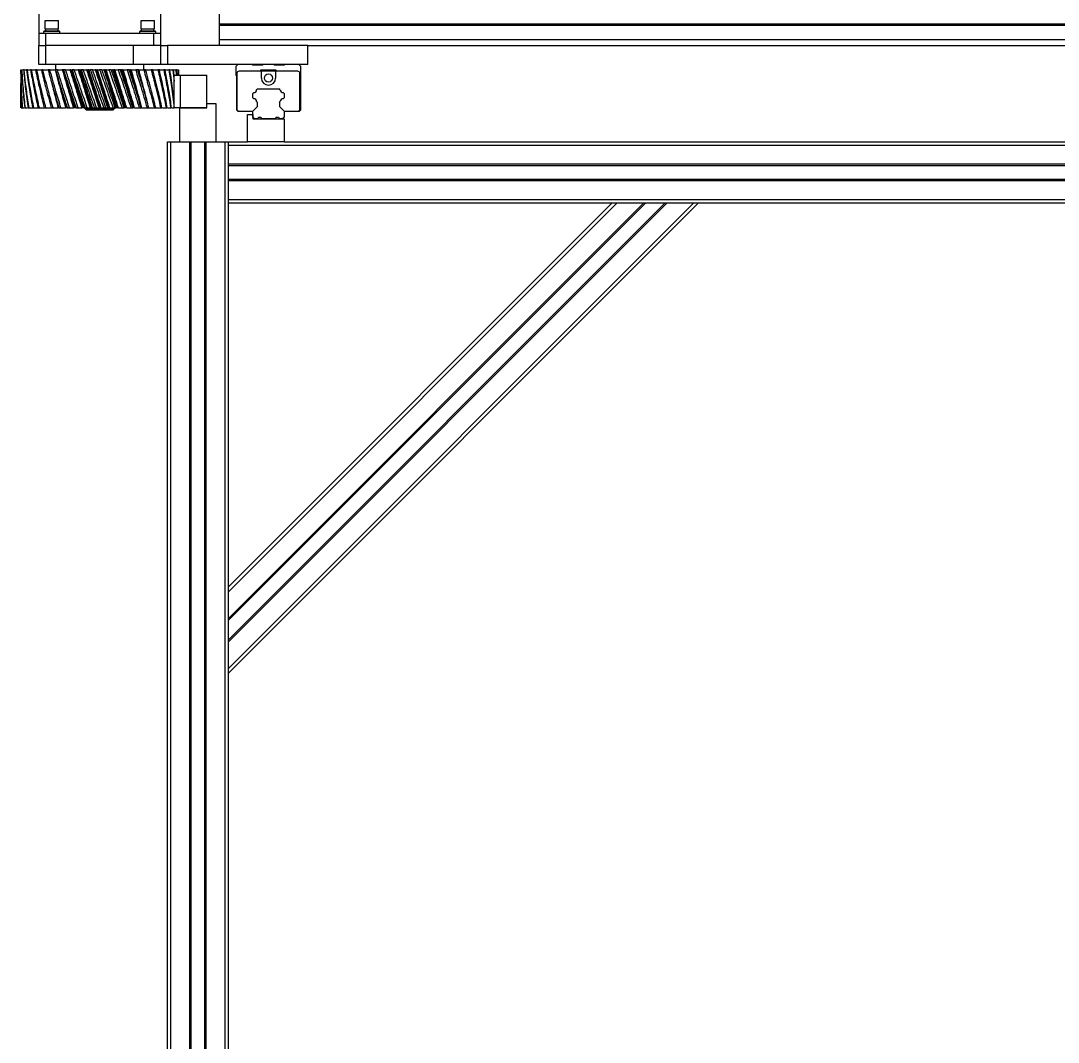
# Model space of a CAD drawing. Header units: millimetres. Extents: x 0 to 597, y 0 to 420.
# Drawn here: x 116.4 to 167.5, y 290.1 to 340.3 of the extents above; entities that cross this region are included whole.
import ezdxf

# ---------------------------------------------------------------- set-up
doc = ezdxf.new("R2010")
doc.units = ezdxf.units.MM

msp = doc.modelspace()

# ---------------------------------------------------------------- linework, layer by layer
at = {"color": 7, "linetype": 'Continuous', "lineweight": 25}
for p, q in [((117.324, 342.055), (117.324, 339.721)), ((123.324, 339.721), (123.324, 342.055)), ((126.224, 340.181), (126.224, 340.728)), ((117.594, 339.828), (117.567, 339.801)), ((118.34, 339.828), (117.594, 339.828)), ((117.634, 340.328), (117.634, 339.935)), ((117.634, 339.935), (117.784, 339.935)), ((117.658, 339.935), (117.658, 339.828)), ((117.784, 339.935), (118.3, 339.935)), ((118.277, 339.828), (118.277, 339.935)), ((118.3, 339.935), (118.3, 340.328)), ((118.367, 339.801), (118.34, 339.828)), ((122.308, 339.828), (122.281, 339.801)), ((123.055, 339.828), (122.308, 339.828)), ((122.348, 340.328), (122.348, 339.935)), ((122.348, 339.935), (122.959, 339.935)), ((122.373, 339.828), (122.373, 339.935)), ((122.959, 339.935), (123.015, 339.935)), ((122.991, 339.828), (122.991, 339.935)), ((123.015, 339.935), (123.015, 340.328)), ((123.081, 339.801), (123.055, 339.828)), ((126.224, 340.181), (216.891, 340.181)), ((126.224, 340.115), (126.224, 340.181)), ((126.224, 340.115), (216.891, 340.115)), ((126.224, 339.421), (126.224, 340.115)), ((117.324, 339.721), (117.324, 339.121)), ((117.324, 339.721), (117.678, 339.721)), ((117.567, 339.801), (117.567, 339.721)), ((118.367, 339.801), (117.567, 339.801)), ((117.678, 339.121), (117.678, 339.721)), ((117.678, 339.721), (120.304, 339.721)), ((118.367, 339.721), (118.367, 339.801)), ((120.304, 339.721), (120.324, 339.721)), ((120.324, 339.721), (120.344, 339.721)), ((120.344, 339.721), (122.97, 339.721)), ((122.281, 339.801), (122.281, 339.721)), ((123.081, 339.801), (122.281, 339.801)), ((122.97, 339.721), (122.97, 339.121)), ((122.97, 339.721), (123.324, 339.721)), ((123.081, 339.721), (123.081, 339.801)), ((123.324, 339.121), (123.324, 339.721)), ((126.224, 339.421), (216.891, 339.421)), ((126.224, 339.121), (126.224, 339.421)), ((117.324, 338.188), (117.324, 339.121)), ((117.324, 339.121), (117.657, 339.121)), ((117.657, 339.121), (117.657, 338.188)), ((121.991, 339.121), (117.657, 339.121)), ((117.669, 339.121), (117.678, 339.121)), ((121.991, 338.188), (121.991, 339.121)), ((123.324, 339.121), (121.991, 339.121)), ((123.324, 338.188), (123.324, 339.121)), ((123.324, 339.121), (123.657, 339.121)), ((123.657, 339.121), (123.657, 338.188)), ((130.557, 339.121), (123.657, 339.121)), ((130.557, 338.188), (130.557, 339.121)), ((130.557, 339.121), (212.891, 339.121)), ((116.448, 337.921), (116.462, 337.921)), ((116.502, 337.921), (116.557, 337.921)), ((116.609, 337.921), (116.578, 337.921)), ((116.609, 337.921), (116.704, 337.921)), ((116.768, 337.921), (116.725, 337.921)), ((116.978, 337.921), (116.923, 337.921)), ((117.234, 337.921), (117.168, 337.921)), ((117.657, 338.188), (117.324, 338.188)), ((117.533, 337.921), (117.458, 337.921)), ((121.991, 338.188), (117.657, 338.188)), ((117.872, 337.921), (117.788, 337.921)), ((118.245, 337.921), (118.153, 337.921)), ((118.157, 338.188), (118.157, 337.921)), ((118.523, 337.921), (118.549, 337.921)), ((118.648, 337.921), (118.549, 337.921)), ((118.902, 337.921), (118.947, 337.921)), ((118.952, 337.921), (118.947, 337.921)), ((119.074, 337.921), (118.97, 337.921)), ((119.301, 337.921), (119.348, 337.921)), ((119.517, 337.921), (119.41, 337.921)), ((119.714, 337.921), (119.762, 337.921)), ((119.972, 337.921), (119.862, 337.921)), ((120.136, 337.921), (120.184, 337.921)), ((120.432, 337.921), (120.322, 337.921)), ((120.561, 337.921), (120.609, 337.921)), ((120.89, 337.921), (120.781, 337.921)), ((120.982, 337.921), (121.029, 337.921)), ((121.34, 337.921), (121.234, 337.921)), ((121.394, 337.921), (121.44, 337.921)), ((121.776, 337.921), (121.674, 337.921)), ((121.79, 337.921), (121.834, 337.921)), ((123.324, 338.188), (121.991, 338.188)), ((122.192, 337.921), (122.095, 337.921)), ((122.192, 337.921), (122.208, 337.921)), ((122.491, 337.921), (122.491, 338.188)), ((122.581, 337.921), (122.491, 337.921)), ((122.939, 337.921), (122.857, 337.921)), ((123.26, 337.921), (123.187, 337.921)), ((123.657, 338.188), (123.324, 338.188)), ((123.54, 337.921), (123.477, 337.921)), ((123.569, 337.921), (123.723, 337.921)), ((127.124, 338.188), (123.657, 338.188)), ((123.775, 337.921), (123.723, 337.921)), ((123.797, 337.921), (123.921, 337.921)), ((123.921, 337.921), (123.991, 337.344)), ((123.961, 337.921), (123.921, 337.921)), ((123.991, 337.644), (123.961, 337.921)), ((123.983, 337.921), (124.068, 337.921)), ((124.068, 337.921), (124.09, 337.655)), ((124.096, 337.921), (124.068, 337.921)), ((124.114, 337.655), (124.096, 337.921)), ((124.124, 337.921), (124.164, 337.921)), ((124.164, 337.921), (124.174, 337.655)), ((124.185, 337.655), (124.178, 337.921)), ((124.191, 337.921), (124.205, 337.921)), ((124.205, 337.921), (124.204, 337.655)), ((124.206, 337.9), (124.206, 337.921)), ((124.206, 337.655), (124.206, 337.9)), ((127.124, 338.188), (127.024, 338.088)), ((127.024, 338.088), (127.024, 337.655)), ((127.824, 338.188), (127.124, 338.188)), ((128.274, 337.855), (127.177, 337.855)), ((128.357, 338.188), (127.824, 338.188)), ((127.857, 338.155), (127.824, 338.188)), ((128.324, 338.155), (127.857, 338.155)), ((129.011, 337.908), (128.237, 337.908)), ((128.237, 337.908), (128.237, 337.855)), ((128.274, 337.521), (128.274, 337.855)), ((128.974, 337.855), (128.274, 337.855)), ((128.357, 338.188), (128.324, 338.155)), ((128.891, 338.188), (128.357, 338.188)), ((129.424, 338.188), (128.891, 338.188)), ((128.924, 338.155), (128.891, 338.188)), ((129.391, 338.155), (128.924, 338.155)), ((128.974, 337.855), (128.974, 337.521)), ((130.071, 337.855), (128.974, 337.855)), ((129.011, 337.855), (129.011, 337.908)), ((129.424, 338.188), (129.391, 338.155)), ((130.124, 338.188), (129.424, 338.188)), ((130.557, 338.188), (130.124, 338.188)), ((130.224, 338.088), (130.124, 338.188)), ((130.224, 335.955), (130.224, 338.088)), ((121.431, 337.724), (121.445, 337.679)), ((123.991, 336.055), (123.991, 337.655)), ((123.991, 337.655), (124.291, 337.655)), ((124.291, 336.055), (124.291, 337.655)), ((124.291, 337.655), (125.591, 337.655)), ((125.591, 336.055), (125.591, 337.655)), ((127.024, 337.655), (127.057, 337.621)), ((127.057, 337.621), (127.057, 335.955)), ((127.077, 337.755), (127.077, 335.955)), ((130.171, 335.955), (130.171, 337.755)), ((116.444, 336.941), (116.455, 336.055)), ((122.012, 337.195), (122.005, 337.216)), ((127.901, 336.801), (127.857, 336.758)), ((128.044, 336.945), (128.087, 336.988)), ((128.087, 336.988), (129.161, 336.988)), ((129.204, 336.945), (129.161, 336.988)), ((129.391, 336.758), (129.348, 336.801)), ((116.442, 336.055), (116.449, 336.502)), ((118.641, 336.334), (118.646, 336.319)), ((121.424, 336.45), (121.433, 336.422)), ((126.057, 336.255), (125.591, 336.255)), ((126.057, 334.388), (126.057, 336.255)), ((127.857, 336.548), (127.857, 336.758)), ((127.857, 336.548), (127.901, 336.505)), ((128.044, 336.361), (128.087, 336.318)), ((128.087, 336.118), (128.087, 336.318)), ((129.161, 336.318), (129.204, 336.361)), ((129.161, 336.318), (129.161, 336.118)), ((129.348, 336.505), (129.391, 336.548)), ((129.391, 336.758), (129.391, 336.548)), ((116.465, 336.055), (116.497, 336.055)), ((116.519, 336.055), (116.542, 336.055)), ((116.542, 336.055), (116.615, 336.055)), ((116.637, 336.055), (116.672, 336.055)), ((116.806, 336.055), (116.854, 336.055)), ((117.025, 336.055), (117.084, 336.055)), ((117.29, 336.055), (117.36, 336.055)), ((117.598, 336.055), (117.677, 336.055)), ((117.944, 336.055), (118.032, 336.055)), ((118.323, 336.055), (118.419, 336.055)), ((118.72, 336.055), (118.687, 336.055)), ((118.731, 336.055), (118.832, 336.055)), ((119.12, 336.055), (119.075, 336.055)), ((119.161, 336.055), (119.266, 336.055)), ((119.528, 336.055), (119.481, 336.055)), ((119.591, 336.055), (119.591, 336.021)), ((119.591, 336.021), (119.658, 335.954)), ((119.591, 336.021), (120.324, 336.021)), ((119.607, 336.055), (119.716, 336.055)), ((119.947, 336.055), (119.899, 336.055)), ((120.063, 336.055), (120.173, 336.055)), ((120.371, 336.055), (120.322, 336.055)), ((120.324, 336.021), (121.057, 336.021)), ((120.523, 336.055), (120.633, 336.055)), ((120.794, 336.055), (120.746, 336.055)), ((120.98, 336.055), (121.089, 336.055)), ((120.991, 335.954), (121.057, 336.021)), ((121.057, 336.021), (121.057, 336.055)), ((121.211, 336.055), (121.164, 336.055)), ((121.428, 336.055), (121.534, 336.055)), ((121.615, 336.055), (121.57, 336.055)), ((121.861, 336.055), (121.961, 336.055)), ((121.961, 336.055), (121.961, 336.055)), ((122.001, 336.055), (121.972, 336.055)), ((122.272, 336.055), (122.366, 336.055)), ((122.655, 336.055), (122.742, 336.055)), ((123.006, 336.055), (123.085, 336.055)), ((123.319, 336.055), (123.388, 336.055)), ((123.41, 336.055), (123.59, 336.055)), ((123.59, 336.055), (123.649, 336.055)), ((123.671, 336.055), (123.816, 336.055)), ((123.816, 336.055), (123.862, 336.055)), ((123.888, 336.055), (123.992, 336.055)), ((124.257, 336.055), (123.991, 336.055)), ((124.257, 336.055), (124.257, 334.388)), ((125.591, 336.055), (124.257, 336.055)), ((124.291, 336.055), (125.591, 336.055)), ((127.057, 335.955), (127.124, 335.888)), ((127.077, 335.955), (127.144, 335.888)), ((127.124, 335.888), (127.144, 335.888)), ((127.144, 335.888), (127.857, 335.888)), ((127.857, 335.888), (128.087, 336.118)), ((127.857, 335.588), (127.857, 335.888)), ((129.161, 336.118), (129.391, 335.888)), ((129.391, 335.888), (129.391, 335.588)), ((129.391, 335.888), (130.104, 335.888)), ((130.104, 335.888), (130.171, 335.955)), ((130.104, 335.888), (130.157, 335.888)), ((130.157, 335.888), (130.224, 335.955)), ((127.591, 335.721), (127.857, 335.721)), ((127.591, 334.388), (127.591, 335.721)), ((127.857, 335.721), (127.857, 335.521)), ((127.857, 335.588), (127.924, 335.521)), ((127.857, 335.521), (129.391, 335.521)), ((128.077, 335.521), (127.924, 335.521)), ((128.077, 335.521), (128.128, 335.572)), ((128.244, 335.572), (128.128, 335.572)), ((128.244, 335.572), (128.296, 335.521)), ((128.953, 335.521), (128.296, 335.521)), ((128.953, 335.521), (129.004, 335.572)), ((129.121, 335.572), (129.004, 335.572)), ((129.121, 335.572), (129.172, 335.521)), ((129.324, 335.521), (129.172, 335.521)), ((129.324, 335.521), (129.391, 335.588)), ((129.391, 335.521), (129.391, 334.388)), ((123.657, 271.555), (123.657, 334.388)), ((123.657, 334.388), (123.824, 334.388)), ((123.824, 334.388), (124.751, 334.388)), ((124.257, 334.388), (126.057, 334.388)), ((124.751, 271.555), (124.751, 334.388)), ((124.817, 271.555), (124.817, 334.388)), ((125.497, 271.555), (125.497, 334.388)), ((125.564, 334.388), (126.491, 334.388)), ((125.564, 271.555), (125.564, 334.388)), ((126.491, 334.388), (126.657, 334.388)), ((126.657, 334.388), (127.591, 334.388)), ((126.657, 334.221), (126.657, 334.388)), ((126.657, 334.221), (213.657, 334.221)), ((126.657, 333.295), (126.657, 334.221)), ((129.391, 334.388), (127.591, 334.388)), ((129.391, 334.388), (213.657, 334.388)), ((126.657, 333.295), (213.657, 333.295)), ((126.657, 333.228), (126.657, 333.295)), ((126.657, 333.228), (213.657, 333.228)), ((126.657, 332.548), (126.657, 333.228)), ((126.657, 332.548), (213.657, 332.548)), ((126.657, 332.481), (126.657, 332.548)), ((126.657, 332.481), (213.657, 332.481)), ((126.657, 331.555), (126.657, 332.481)), ((126.657, 331.555), (213.657, 331.555)), ((126.657, 331.388), (126.657, 331.555)), ((126.657, 308.267), (149.779, 331.388)), ((126.657, 308.502), (149.543, 331.388)), ((126.657, 312.273), (145.772, 331.388)), ((126.657, 312.509), (145.536, 331.388)), ((126.657, 310.963), (147.082, 331.388)), ((126.657, 309.813), (148.233, 331.388)), ((126.657, 309.907), (148.138, 331.388)), ((126.657, 310.869), (147.177, 331.388)), ((126.657, 331.388), (145.536, 331.388)), ((126.657, 312.509), (126.657, 331.388)), ((145.536, 331.388), (145.772, 331.388)), ((145.772, 331.388), (147.082, 331.388)), ((147.082, 331.388), (147.177, 331.388)), ((147.177, 331.388), (148.138, 331.388)), ((148.138, 331.388), (148.233, 331.388)), ((148.233, 331.388), (149.543, 331.388)), ((149.543, 331.388), (149.779, 331.388)), ((149.779, 331.388), (190.536, 331.388)), ((126.657, 312.273), (126.657, 312.509)), ((126.657, 310.963), (126.657, 312.273)), ((126.657, 310.869), (126.657, 310.963)), ((126.657, 309.907), (126.657, 310.869)), ((126.657, 309.813), (126.657, 309.907)), ((126.657, 308.502), (126.657, 309.813)), ((126.657, 308.267), (126.657, 308.502)), ((126.657, 271.555), (126.657, 308.267))]:
    msp.add_line(p, q, dxfattribs=at)
at = {"color": 8, "linetype": 'Continuous', "lineweight": 25}
for p, q in [((118.3, 340.328), (117.634, 340.328)), ((123.015, 340.328), (122.348, 340.328)), ((121.37, 337.921), (121.431, 337.724)), ((122.213, 337.902), (122.208, 337.921)), ((119.554, 336.055), (119.223, 337.095)), ((123.824, 271.555), (123.824, 334.388)), ((126.491, 271.555), (126.491, 334.388))]:
    msp.add_line(p, q, dxfattribs=at)
at = {"color": 7, "linetype": 'Continuous', "lineweight": 25}
msp.add_circle((128.624, 337.521), 0.2, dxfattribs=at)
for centre, radius, start, end in [((117.64, 340.328), 0.00667, 90, 180), ((118.294, 340.328), 0.00667, 0, 90), ((122.355, 340.328), 0.00667, 90, 180), ((123.008, 340.328), 0.00667, 0, 90), ((127.177, 337.755), 0.1, 90, 180), ((130.071, 337.755), 0.1, 0, 90), ((128.624, 337.521), 0.35, 180, 0), ((127.891, 336.954), 0.153, 273.5904, 356.4096), ((129.357, 336.954), 0.153, 183.5904, 266.4096), ((127.891, 336.352), 0.153, 3.5904, 86.4096), ((129.357, 336.352), 0.153, 93.5904, 176.4096)]:
    msp.add_arc(centre, radius, start, end, dxfattribs=at)
for points, knots in [([(116.443, 337.921), (116.448, 337.65), (116.459, 337.028), (116.497, 336.406), (116.519, 336.055)], [0, 0, 0, 0, 0.435554, 1, 1, 1, 1]), ([(116.542, 336.055), (116.522, 336.326), (116.476, 336.948), (116.458, 337.57), (116.448, 337.921)], [0, 0, 0, 0, 0.4355531, 1, 1, 1, 1]), ([(116.484, 337.921), (116.5, 337.65), (116.536, 337.028), (116.6, 336.406), (116.637, 336.055)], [0, 0, 0, 0, 0.435554, 1, 1, 1, 1]), ([(116.672, 336.055), (116.642, 336.326), (116.57, 336.948), (116.527, 337.57), (116.502, 337.921)], [0, 0, 0, 0, 0.4355532, 1, 1, 1, 1]), ([(116.578, 337.921), (116.606, 337.65), (116.665, 337.058), (116.749, 336.435), (116.802, 336.084), (116.806, 336.055)], [0, 0, 0, 0, 0.435551, 0.952266, 1, 1, 1, 1]), ([(116.854, 336.055), (116.833, 336.188), (116.771, 336.592), (116.686, 337.214), (116.633, 337.703), (116.609, 337.921)], [0, 0, 0, 0, 0.214281, 0.649829, 1, 1, 1, 1]), ([(116.725, 337.921), (116.747, 337.761), (116.807, 337.33), (116.906, 336.708), (116.99, 336.246), (117.025, 336.055)], [0, 0, 0, 0, 0.25706, 0.692607, 1, 1, 1, 1]), ([(117.084, 336.055), (117.033, 336.326), (116.926, 336.891), (116.827, 337.514), (116.776, 337.865), (116.768, 337.921)], [0, 0, 0, 0, 0.435549, 0.909493, 1, 1, 1, 1]), ([(116.768, 337.921), (116.804, 337.921), (116.85, 337.921), (116.896, 337.921), (116.906, 337.921)], [0, 0, 0, 0, 0.780612, 1, 1, 1, 1]), ([(116.923, 337.921), (116.971, 337.65), (117.081, 337.028), (117.215, 336.406), (117.29, 336.055)], [0, 0, 0, 0, 0.435554, 1, 1, 1, 1]), ([(117.36, 336.055), (117.299, 336.326), (117.16, 336.948), (117.043, 337.57), (116.978, 337.921)], [0, 0, 0, 0, 0.435554, 1, 1, 1, 1]), ([(116.978, 337.921), (117.013, 337.921), (117.07, 337.921), (117.126, 337.921), (117.146, 337.921)], [0, 0, 0, 0, 0.631908, 1, 1, 1, 1]), ([(117.168, 337.921), (117.226, 337.65), (117.358, 337.028), (117.511, 336.406), (117.598, 336.055)], [0, 0, 0, 0, 0.435554, 1, 1, 1, 1]), ([(117.677, 336.055), (117.608, 336.326), (117.45, 336.948), (117.312, 337.57), (117.234, 337.921)], [0, 0, 0, 0, 0.4355529, 1, 1, 1, 1]), ([(117.234, 337.921), (117.269, 337.921), (117.338, 337.921), (117.404, 337.921), (117.436, 337.921)], [0, 0, 0, 0, 0.513484, 1, 1, 1, 1]), ([(117.458, 337.921), (117.524, 337.65), (117.676, 337.028), (117.847, 336.406), (117.944, 336.055)], [0, 0, 0, 0, 0.435554, 1, 1, 1, 1]), ([(118.032, 336.055), (117.955, 336.326), (117.78, 336.948), (117.622, 337.57), (117.533, 337.921)], [0, 0, 0, 0, 0.435553, 1, 1, 1, 1]), ([(117.533, 337.921), (117.567, 337.921), (117.661, 337.921), (117.751, 337.921), (117.808, 337.921)], [0, 0, 0, 0, 0.36146, 1, 1, 1, 1]), ([(117.788, 337.921), (117.862, 337.65), (118.032, 337.028), (118.218, 336.406), (118.323, 336.055)], [0, 0, 0, 0, 0.435554, 1, 1, 1, 1]), ([(118.419, 336.055), (118.336, 336.326), (118.145, 336.948), (117.971, 337.57), (117.872, 337.921)], [0, 0, 0, 0, 0.435554, 1, 1, 1, 1]), ([(117.872, 337.921), (117.905, 337.921), (117.994, 337.921), (118.077, 337.921), (118.131, 337.921)], [0, 0, 0, 0, 0.361464, 1, 1, 1, 1]), ([(118.131, 337.921), (118.223, 337.573), (118.389, 336.951), (118.569, 336.328), (118.648, 336.055)], [0, 0, 0, 0, 0.559955, 1, 1, 1, 1]), ([(118.153, 337.921), (118.152, 337.921), (118.149, 337.921), (118.143, 337.921), (118.137, 337.921), (118.133, 337.921), (118.131, 337.921)], [0, 0, 0, 0, 0.1741759, 0.408304, 0.6425768, 1, 1, 1, 1]), ([(118.153, 337.921), (118.234, 337.65), (118.419, 337.028), (118.618, 336.406), (118.731, 336.055)], [0, 0, 0, 0, 0.435554, 1, 1, 1, 1]), ([(118.832, 336.055), (118.744, 336.326), (118.542, 336.948), (118.352, 337.57), (118.245, 337.921)], [0, 0, 0, 0, 0.435553, 1, 1, 1, 1]), ([(118.245, 337.921), (118.276, 337.921), (118.359, 337.921), (118.436, 337.921), (118.484, 337.921)], [0, 0, 0, 0, 0.361471, 1, 1, 1, 1]), ([(118.484, 337.921), (118.585, 337.573), (118.764, 336.951), (118.954, 336.328), (119.037, 336.055)], [0, 0, 0, 0, 0.559956, 1, 1, 1, 1]), ([(118.523, 337.921), (118.522, 337.921), (118.518, 337.921), (118.513, 337.921), (118.508, 337.921), (118.502, 337.921), (118.497, 337.921), (118.49, 337.921), (118.487, 337.921), (118.484, 337.921)], [0, 0, 0, 0, 0.13297, 0.265774, 0.398701, 0.531392, 0.664273, 0.797293, 1, 1, 1, 1]), ([(118.523, 337.921), (118.623, 337.573), (118.802, 336.951), (118.992, 336.328), (119.075, 336.055)], [0, 0, 0, 0, 0.5599555, 1, 1, 1, 1]), ([(118.549, 337.921), (118.635, 337.65), (118.834, 337.028), (119.043, 336.406), (119.161, 336.055)], [0, 0, 0, 0, 0.435554, 1, 1, 1, 1]), ([(119.266, 336.055), (119.174, 336.326), (118.963, 336.948), (118.762, 337.57), (118.648, 337.921)], [0, 0, 0, 0, 0.435553, 1, 1, 1, 1]), ([(118.648, 337.921), (118.676, 337.921), (118.752, 337.921), (118.821, 337.921), (118.864, 337.921)], [0, 0, 0, 0, 0.36147, 1, 1, 1, 1]), ([(118.864, 337.921), (118.97, 337.573), (119.16, 336.951), (119.358, 336.328), (119.445, 336.055)], [0, 0, 0, 0, 0.559956, 1, 1, 1, 1]), ([(118.902, 337.921), (118.901, 337.921), (118.897, 337.921), (118.892, 337.921), (118.886, 337.921), (118.881, 337.921), (118.875, 337.921), (118.87, 337.921), (118.866, 337.921), (118.864, 337.921)], [0, 0, 0, 0, 0.132965, 0.265793, 0.398665, 0.531444, 0.664303, 0.797266, 1, 1, 1, 1]), ([(118.902, 337.921), (119.008, 337.573), (119.197, 336.951), (119.394, 336.328), (119.481, 336.055)], [0, 0, 0, 0, 0.559955, 1, 1, 1, 1]), ([(119.528, 336.055), (119.417, 336.403), (119.22, 337.025), (119.03, 337.647), (118.947, 337.921)], [0, 0, 0, 0, 0.559963, 1, 1, 1, 1]), ([(118.962, 337.921), (119.003, 337.794), (119.09, 337.517), (119.177, 337.24), (119.224, 337.091)], [0, 0, 0, 0, 0.460769, 1, 1, 1, 1]), ([(118.97, 337.921), (119.061, 337.65), (119.269, 337.028), (119.485, 336.406), (119.607, 336.055)], [0, 0, 0, 0, 0.4355546, 1, 1, 1, 1]), ([(119.716, 336.055), (119.621, 336.326), (119.403, 336.948), (119.193, 337.57), (119.074, 337.921)], [0, 0, 0, 0, 0.435553, 1, 1, 1, 1]), ([(119.074, 337.921), (119.099, 337.921), (119.167, 337.921), (119.226, 337.921), (119.264, 337.921)], [0, 0, 0, 0, 0.361476, 1, 1, 1, 1]), ([(119.264, 337.921), (119.375, 337.573), (119.572, 336.951), (119.775, 336.328), (119.864, 336.055)], [0, 0, 0, 0, 0.559955, 1, 1, 1, 1]), ([(119.301, 337.921), (119.299, 337.921), (119.296, 337.921), (119.29, 337.921), (119.285, 337.921), (119.279, 337.921), (119.274, 337.921), (119.269, 337.921), (119.266, 337.921), (119.264, 337.921)], [0, 0, 0, 0, 0.132843, 0.26564, 0.398621, 0.531436, 0.664336, 0.797191, 1, 1, 1, 1]), ([(119.301, 337.921), (119.411, 337.573), (119.608, 336.951), (119.81, 336.328), (119.899, 336.055)], [0, 0, 0, 0, 0.5599547, 1, 1, 1, 1]), ([(119.947, 336.055), (119.833, 336.403), (119.631, 337.025), (119.434, 337.647), (119.348, 337.921)], [0, 0, 0, 0, 0.559963, 1, 1, 1, 1]), ([(119.372, 337.921), (119.372, 337.921), (119.371, 337.921), (119.37, 337.921), (119.367, 337.921), (119.364, 337.921), (119.36, 337.921), (119.355, 337.921), (119.35, 337.921), (119.348, 337.921)], [0, 0, 0, 0, 0.132889, 0.265732, 0.398608, 0.531451, 0.664279, 0.797188, 1, 1, 1, 1]), ([(119.976, 336.055), (119.862, 336.403), (119.658, 337.025), (119.459, 337.647), (119.372, 337.921)], [0, 0, 0, 0, 0.559963, 1, 1, 1, 1]), ([(119.372, 337.921), (119.374, 337.921), (119.38, 337.921), (119.398, 337.921), (119.41, 337.921)], [0, 0, 0, 0, 0.361469, 1, 1, 1, 1]), ([(119.41, 337.921), (119.504, 337.65), (119.719, 337.028), (119.939, 336.406), (120.063, 336.055)], [0, 0, 0, 0, 0.4355534, 1, 1, 1, 1]), ([(120.173, 336.055), (120.077, 336.326), (119.857, 336.948), (119.64, 337.57), (119.517, 337.921)], [0, 0, 0, 0, 0.435553, 1, 1, 1, 1]), ([(119.517, 337.921), (119.539, 337.921), (119.599, 337.921), (119.648, 337.921), (119.679, 337.921)], [0, 0, 0, 0, 0.361469, 1, 1, 1, 1]), ([(119.679, 337.921), (119.793, 337.573), (119.995, 336.951), (120.2, 336.328), (120.291, 336.055)], [0, 0, 0, 0, 0.559955, 1, 1, 1, 1]), ([(119.714, 337.921), (119.713, 337.921), (119.709, 337.921), (119.703, 337.921), (119.698, 337.921), (119.693, 337.921), (119.688, 337.921), (119.683, 337.921), (119.681, 337.921), (119.679, 337.921)], [0, 0, 0, 0, 0.13299, 0.265876, 0.398698, 0.531571, 0.664442, 0.797179, 1, 1, 1, 1]), ([(119.714, 337.921), (119.827, 337.573), (120.029, 336.951), (120.233, 336.328), (120.322, 336.055)], [0, 0, 0, 0, 0.559955, 1, 1, 1, 1]), ([(120.371, 336.055), (120.256, 336.403), (120.053, 337.025), (119.851, 337.647), (119.762, 337.921)], [0, 0, 0, 0, 0.5599625, 1, 1, 1, 1]), ([(119.79, 337.921), (119.789, 337.921), (119.789, 337.921), (119.786, 337.921), (119.783, 337.921), (119.78, 337.921), (119.775, 337.921), (119.769, 337.921), (119.765, 337.921), (119.762, 337.921)], [0, 0, 0, 0, 0.132871, 0.265748, 0.39862, 0.531422, 0.664305, 0.797297, 1, 1, 1, 1]), ([(120.403, 336.055), (120.288, 336.403), (120.083, 337.025), (119.879, 337.647), (119.79, 337.921)], [0, 0, 0, 0, 0.559963, 1, 1, 1, 1]), ([(119.79, 337.921), (119.796, 337.921), (119.814, 337.921), (119.843, 337.921), (119.862, 337.921)], [0, 0, 0, 0, 0.361473, 1, 1, 1, 1]), ([(119.862, 337.921), (119.958, 337.65), (120.178, 337.028), (120.399, 336.406), (120.523, 336.055)], [0, 0, 0, 0, 0.435554, 1, 1, 1, 1]), ([(120.633, 336.055), (120.537, 336.326), (120.317, 336.948), (120.096, 337.57), (119.972, 337.921)], [0, 0, 0, 0, 0.4355533, 1, 1, 1, 1]), ([(119.972, 337.921), (119.99, 337.921), (120.04, 337.921), (120.079, 337.921), (120.103, 337.921)], [0, 0, 0, 0, 0.361478, 1, 1, 1, 1]), ([(120.103, 337.921), (120.218, 337.573), (120.423, 336.951), (120.627, 336.328), (120.717, 336.055)], [0, 0, 0, 0, 0.559956, 1, 1, 1, 1]), ([(120.136, 337.921), (120.134, 337.921), (120.131, 337.921), (120.125, 337.921), (120.12, 337.921), (120.115, 337.921), (120.111, 337.921), (120.107, 337.921), (120.105, 337.921), (120.103, 337.921)], [0, 0, 0, 0, 0.132929, 0.265698, 0.398661, 0.531454, 0.664337, 0.79716, 1, 1, 1, 1]), ([(120.136, 337.921), (120.25, 337.573), (120.454, 336.951), (120.657, 336.328), (120.746, 336.055)], [0, 0, 0, 0, 0.559955, 1, 1, 1, 1]), ([(120.794, 336.055), (120.68, 336.403), (120.478, 337.025), (120.274, 337.647), (120.184, 337.921)], [0, 0, 0, 0, 0.559963, 1, 1, 1, 1]), ([(120.215, 337.921), (120.215, 337.921), (120.213, 337.921), (120.211, 337.921), (120.207, 337.921), (120.203, 337.921), (120.198, 337.921), (120.192, 337.921), (120.187, 337.921), (120.184, 337.921)], [0, 0, 0, 0, 0.132863, 0.26568, 0.398648, 0.531531, 0.664283, 0.797132, 1, 1, 1, 1]), ([(120.828, 336.055), (120.714, 336.403), (120.511, 337.025), (120.305, 337.647), (120.215, 337.921)], [0, 0, 0, 0, 0.559963, 1, 1, 1, 1]), ([(120.215, 337.921), (120.226, 337.921), (120.255, 337.921), (120.295, 337.921), (120.322, 337.921)], [0, 0, 0, 0, 0.361474, 1, 1, 1, 1]), ([(120.322, 337.921), (120.418, 337.65), (120.639, 337.028), (120.857, 336.406), (120.98, 336.055)], [0, 0, 0, 0, 0.4355548, 1, 1, 1, 1]), ([(121.089, 336.055), (120.994, 336.326), (120.777, 336.948), (120.556, 337.57), (120.432, 337.921)], [0, 0, 0, 0, 0.435553, 1, 1, 1, 1]), ([(120.432, 337.921), (120.446, 337.921), (120.485, 337.921), (120.513, 337.921), (120.53, 337.921)], [0, 0, 0, 0, 0.361476, 1, 1, 1, 1]), ([(120.53, 337.921), (120.645, 337.573), (120.849, 336.951), (121.05, 336.328), (121.138, 336.055)], [0, 0, 0, 0, 0.559955, 1, 1, 1, 1]), ([(120.561, 337.921), (120.559, 337.921), (120.555, 337.921), (120.55, 337.921), (120.545, 337.921), (120.54, 337.921), (120.537, 337.921), (120.533, 337.921), (120.531, 337.921), (120.53, 337.921)], [0, 0, 0, 0, 0.132842, 0.265626, 0.398586, 0.531405, 0.664265, 0.797204, 1, 1, 1, 1]), ([(120.561, 337.921), (120.674, 337.573), (120.877, 336.951), (121.076, 336.328), (121.164, 336.055)], [0, 0, 0, 0, 0.559956, 1, 1, 1, 1]), ([(121.211, 336.055), (121.099, 336.403), (120.901, 337.025), (120.698, 337.647), (120.609, 337.921)], [0, 0, 0, 0, 0.559964, 1, 1, 1, 1]), ([(120.642, 337.921), (120.641, 337.921), (120.64, 337.921), (120.636, 337.921), (120.632, 337.921), (120.628, 337.921), (120.623, 337.921), (120.616, 337.921), (120.612, 337.921), (120.609, 337.921)], [0, 0, 0, 0, 0.132925, 0.26577, 0.398571, 0.53147, 0.664315, 0.797212, 1, 1, 1, 1]), ([(121.247, 336.055), (121.135, 336.403), (120.936, 337.025), (120.732, 337.647), (120.642, 337.921)], [0, 0, 0, 0, 0.559964, 1, 1, 1, 1]), ([(120.642, 337.921), (120.657, 337.921), (120.697, 337.921), (120.748, 337.921), (120.781, 337.921)], [0, 0, 0, 0, 0.361469, 1, 1, 1, 1]), ([(120.781, 337.921), (120.876, 337.65), (121.095, 337.028), (121.308, 336.406), (121.428, 336.055)], [0, 0, 0, 0, 0.4355544, 1, 1, 1, 1]), ([(121.534, 336.055), (121.442, 336.326), (121.231, 336.948), (121.013, 337.57), (120.89, 337.921)], [0, 0, 0, 0, 0.4355538, 1, 1, 1, 1]), ([(120.89, 337.921), (120.9, 337.921), (120.929, 337.921), (120.945, 337.921), (120.955, 337.921)], [0, 0, 0, 0, 0.361473, 1, 1, 1, 1]), ([(120.982, 337.921), (120.98, 337.921), (120.976, 337.921), (120.971, 337.921), (120.967, 337.921), (120.963, 337.921), (120.959, 337.921), (120.956, 337.921), (120.955, 337.921), (120.955, 337.921)], [0, 0, 0, 0, 0.132853, 0.265691, 0.398571, 0.531474, 0.664374, 0.797234, 1, 1, 1, 1]), ([(120.982, 337.921), (121.093, 337.573), (121.293, 336.951), (121.485, 336.328), (121.57, 336.055)], [0, 0, 0, 0, 0.5599549, 1, 1, 1, 1]), ([(121.615, 336.055), (121.508, 336.403), (121.316, 337.025), (121.117, 337.647), (121.029, 337.921)], [0, 0, 0, 0, 0.559964, 1, 1, 1, 1]), ([(121.065, 337.921), (121.064, 337.921), (121.062, 337.921), (121.058, 337.921), (121.053, 337.921), (121.048, 337.921), (121.043, 337.921), (121.037, 337.921), (121.032, 337.921), (121.029, 337.921)], [0, 0, 0, 0, 0.132838, 0.265829, 0.39861, 0.531527, 0.664473, 0.797308, 1, 1, 1, 1]), ([(121.653, 336.055), (121.545, 336.403), (121.353, 337.025), (121.153, 337.647), (121.065, 337.921)], [0, 0, 0, 0, 0.5599635, 1, 1, 1, 1]), ([(121.065, 337.921), (121.083, 337.921), (121.134, 337.921), (121.195, 337.921), (121.234, 337.921)], [0, 0, 0, 0, 0.361472, 1, 1, 1, 1]), ([(121.234, 337.921), (121.327, 337.65), (121.54, 337.028), (121.745, 336.406), (121.861, 336.055)], [0, 0, 0, 0, 0.435554, 1, 1, 1, 1]), ([(121.961, 336.055), (121.874, 336.326), (121.672, 336.948), (121.46, 337.57), (121.34, 337.921)], [0, 0, 0, 0, 0.435553, 1, 1, 1, 1]), ([(121.34, 337.921), (121.346, 337.921), (121.363, 337.921), (121.367, 337.921), (121.37, 337.921)], [0, 0, 0, 0, 0.361475, 1, 1, 1, 1]), ([(121.394, 337.921), (121.392, 337.921), (121.388, 337.921), (121.384, 337.921), (121.379, 337.921), (121.376, 337.921), (121.373, 337.921), (121.371, 337.921), (121.37, 337.921), (121.37, 337.921)], [0, 0, 0, 0, 0.132785, 0.265649, 0.398631, 0.5315, 0.664349, 0.797196, 1, 1, 1, 1]), ([(122.001, 336.055), (121.899, 336.403), (121.717, 337.025), (121.524, 337.647), (121.44, 337.921)], [0, 0, 0, 0, 0.5599628, 1, 1, 1, 1]), ([(121.477, 337.921), (121.476, 337.921), (121.473, 337.921), (121.469, 337.921), (121.464, 337.921), (121.459, 337.921), (121.453, 337.921), (121.447, 337.921), (121.442, 337.921), (121.44, 337.921)], [0, 0, 0, 0, 0.132901, 0.265731, 0.398606, 0.531479, 0.664373, 0.797263, 1, 1, 1, 1]), ([(122.04, 336.055), (121.938, 336.403), (121.755, 337.025), (121.562, 337.647), (121.477, 337.921)], [0, 0, 0, 0, 0.559964, 1, 1, 1, 1]), ([(121.477, 337.921), (121.499, 337.921), (121.559, 337.921), (121.629, 337.921), (121.674, 337.921)], [0, 0, 0, 0, 0.361464, 1, 1, 1, 1]), ([(121.674, 337.921), (121.763, 337.65), (121.969, 337.028), (122.162, 336.406), (122.272, 336.055)], [0, 0, 0, 0, 0.4355539, 1, 1, 1, 1]), ([(122.366, 336.055), (122.284, 336.326), (122.094, 336.948), (121.891, 337.57), (121.776, 337.921)], [0, 0, 0, 0, 0.4355527, 1, 1, 1, 1]), ([(122.005, 337.216), (121.968, 337.332), (121.893, 337.567), (121.818, 337.802), (121.78, 337.921)], [0, 0, 0, 0, 0.494463, 1, 1, 1, 1]), ([(121.873, 337.921), (121.871, 337.921), (121.869, 337.921), (121.864, 337.921), (121.859, 337.921), (121.854, 337.921), (121.848, 337.921), (121.841, 337.921), (121.837, 337.921), (121.834, 337.921)], [0, 0, 0, 0, 0.132815, 0.265739, 0.398513, 0.531432, 0.664441, 0.797208, 1, 1, 1, 1]), ([(122.403, 336.055), (122.307, 336.403), (122.137, 337.025), (121.954, 337.647), (121.873, 337.921)], [0, 0, 0, 0, 0.559963, 1, 1, 1, 1]), ([(121.873, 337.921), (121.898, 337.921), (121.967, 337.921), (122.045, 337.921), (122.095, 337.921)], [0, 0, 0, 0, 0.361481, 1, 1, 1, 1]), ([(122.095, 337.921), (122.179, 337.65), (122.374, 337.028), (122.554, 336.406), (122.655, 336.055)], [0, 0, 0, 0, 0.435554, 1, 1, 1, 1]), ([(122.742, 336.055), (122.666, 336.326), (122.491, 336.948), (122.3, 337.57), (122.192, 337.921)], [0, 0, 0, 0, 0.435554, 1, 1, 1, 1]), ([(122.247, 337.921), (122.246, 337.921), (122.243, 337.921), (122.238, 337.921), (122.232, 337.921), (122.227, 337.921), (122.221, 337.921), (122.215, 337.921), (122.211, 337.921), (122.208, 337.921)], [0, 0, 0, 0, 0.132985, 0.265683, 0.398657, 0.531454, 0.664287, 0.797196, 1, 1, 1, 1]), ([(122.247, 337.921), (122.275, 337.921), (122.352, 337.921), (122.437, 337.921), (122.491, 337.921)], [0, 0, 0, 0, 0.36147, 1, 1, 1, 1]), ([(122.491, 337.921), (122.57, 337.65), (122.751, 337.028), (122.914, 336.406), (123.006, 336.055)], [0, 0, 0, 0, 0.4355533, 1, 1, 1, 1]), ([(123.085, 336.055), (123.016, 336.326), (122.858, 336.948), (122.681, 337.57), (122.581, 337.921)], [0, 0, 0, 0, 0.4355529, 1, 1, 1, 1]), ([(122.594, 337.921), (122.625, 337.921), (122.709, 337.921), (122.799, 337.921), (122.857, 337.921)], [0, 0, 0, 0, 0.361469, 1, 1, 1, 1]), ([(122.857, 337.921), (122.928, 337.65), (123.093, 337.028), (123.238, 336.406), (123.319, 336.055)], [0, 0, 0, 0, 0.4355539, 1, 1, 1, 1]), ([(123.388, 336.055), (123.328, 336.326), (123.189, 336.948), (123.029, 337.57), (122.939, 337.921)], [0, 0, 0, 0, 0.435553, 1, 1, 1, 1]), ([(122.939, 337.921), (122.962, 337.921), (123.042, 337.921), (123.126, 337.921), (123.187, 337.921)], [0, 0, 0, 0, 0.283344, 1, 1, 1, 1]), ([(123.187, 337.921), (123.251, 337.65), (123.397, 337.028), (123.521, 336.406), (123.59, 336.055)], [0, 0, 0, 0, 0.435554, 1, 1, 1, 1]), ([(123.649, 336.055), (123.597, 336.326), (123.48, 336.948), (123.339, 337.57), (123.26, 337.921)], [0, 0, 0, 0, 0.435553, 1, 1, 1, 1]), ([(123.282, 337.921), (123.285, 337.921), (123.349, 337.921), (123.414, 337.921), (123.477, 337.921)], [0, 0, 0, 0, 0.048174, 1, 1, 1, 1]), ([(123.477, 337.921), (123.532, 337.65), (123.657, 337.028), (123.758, 336.406), (123.816, 336.055)], [0, 0, 0, 0, 0.435554, 1, 1, 1, 1]), ([(123.862, 336.055), (123.821, 336.326), (123.727, 336.948), (123.607, 337.57), (123.54, 337.921)], [0, 0, 0, 0, 0.4355535, 1, 1, 1, 1]), ([(123.723, 337.921), (123.768, 337.65), (123.871, 337.028), (123.948, 336.406), (123.992, 336.055)], [0, 0, 0, 0, 0.4355541, 1, 1, 1, 1]), ([(123.991, 336.355), (123.971, 336.526), (123.911, 337.048), (123.83, 337.57), (123.775, 337.921)], [0, 0, 0, 0, 0.3273226, 1, 1, 1, 1]), ([(118.633, 337.657), (118.712, 337.409), (118.883, 336.875), (119.052, 336.341), (119.142, 336.055)], [0, 0, 0, 0, 0.464139, 1, 1, 1, 1]), ([(121.961, 336.055), (121.902, 336.24), (121.816, 336.511), (121.704, 336.862), (121.587, 337.232), (121.497, 337.518), (121.432, 337.724)], [0, 0, 0, 0, 0.334093, 0.486569, 0.629893, 1, 1, 1, 1]), ([(116.465, 336.055), (116.455, 336.326), (116.441, 336.724), (116.445, 337.123), (116.446, 337.251)], [0, 0, 0, 0, 0.679322, 1, 1, 1, 1]), ([(118.646, 336.319), (118.659, 336.277), (118.687, 336.189), (118.715, 336.101), (118.73, 336.055)], [0, 0, 0, 0, 0.472301, 1, 1, 1, 1]), ([(121.549, 336.055), (121.528, 336.12), (121.487, 336.252), (121.446, 336.384), (121.425, 336.45)], [0, 0, 0, 0, 0.499848, 1, 1, 1, 1]), ([(116.672, 336.055), (116.708, 336.055), (116.744, 336.055), (116.781, 336.055), (116.781, 336.055)], [0, 0, 0, 0, 0.993122, 1, 1, 1, 1]), ([(116.854, 336.055), (116.89, 336.055), (116.94, 336.055), (116.99, 336.055), (117.004, 336.055)], [0, 0, 0, 0, 0.7181833, 1, 1, 1, 1]), ([(117.084, 336.055), (117.12, 336.055), (117.182, 336.055), (117.242, 336.055), (117.268, 336.055)], [0, 0, 0, 0, 0.574651, 1, 1, 1, 1]), ([(117.36, 336.055), (117.395, 336.055), (117.476, 336.055), (117.553, 336.055), (117.598, 336.055)], [0, 0, 0, 0, 0.4286304, 1, 1, 1, 1]), ([(117.677, 336.055), (117.711, 336.055), (117.803, 336.055), (117.89, 336.055), (117.945, 336.055)], [0, 0, 0, 0, 0.361478, 1, 1, 1, 1]), ([(118.032, 336.055), (118.063, 336.055), (118.151, 336.055), (118.231, 336.055), (118.282, 336.055)], [0, 0, 0, 0, 0.3614537, 1, 1, 1, 1]), ([(118.321, 336.055), (118.32, 336.055), (118.317, 336.055), (118.311, 336.055), (118.306, 336.055), (118.3, 336.055), (118.295, 336.055), (118.289, 336.055), (118.285, 336.055), (118.282, 336.055)], [0, 0, 0, 0, 0.132864, 0.265716, 0.398595, 0.531485, 0.664435, 0.797255, 1, 1, 1, 1]), ([(118.419, 336.055), (118.448, 336.055), (118.529, 336.055), (118.602, 336.055), (118.648, 336.055)], [0, 0, 0, 0, 0.361479, 1, 1, 1, 1]), ([(118.687, 336.055), (118.685, 336.055), (118.682, 336.055), (118.676, 336.055), (118.671, 336.055), (118.665, 336.055), (118.66, 336.055), (118.654, 336.055), (118.65, 336.055), (118.648, 336.055)], [0, 0, 0, 0, 0.132864, 0.265689, 0.398625, 0.531521, 0.664404, 0.797194, 1, 1, 1, 1]), ([(118.832, 336.055), (118.859, 336.055), (118.932, 336.055), (118.996, 336.055), (119.037, 336.055)], [0, 0, 0, 0, 0.361474, 1, 1, 1, 1]), ([(119.075, 336.055), (119.073, 336.055), (119.07, 336.055), (119.064, 336.055), (119.059, 336.055), (119.053, 336.055), (119.048, 336.055), (119.042, 336.055), (119.039, 336.055), (119.037, 336.055)], [0, 0, 0, 0, 0.132845, 0.265716, 0.398637, 0.531461, 0.664325, 0.797198, 1, 1, 1, 1]), ([(119.143, 336.055), (119.143, 336.055), (119.142, 336.055), (119.141, 336.055), (119.139, 336.055), (119.136, 336.055), (119.132, 336.055), (119.127, 336.055), (119.123, 336.055), (119.12, 336.055)], [0, 0, 0, 0, 0.132847, 0.265721, 0.398605, 0.531394, 0.664304, 0.797207, 1, 1, 1, 1]), ([(119.266, 336.055), (119.29, 336.055), (119.355, 336.055), (119.41, 336.055), (119.445, 336.055)], [0, 0, 0, 0, 0.361469, 1, 1, 1, 1]), ([(119.481, 336.055), (119.479, 336.055), (119.475, 336.055), (119.47, 336.055), (119.464, 336.055), (119.459, 336.055), (119.454, 336.055), (119.449, 336.055), (119.446, 336.055), (119.445, 336.055)], [0, 0, 0, 0, 0.132756, 0.26565, 0.398543, 0.531424, 0.664315, 0.797175, 1, 1, 1, 1]), ([(119.554, 336.055), (119.554, 336.055), (119.553, 336.055), (119.551, 336.055), (119.548, 336.055), (119.545, 336.055), (119.541, 336.055), (119.535, 336.055), (119.531, 336.055), (119.528, 336.055)], [0, 0, 0, 0, 0.1328609, 0.2657033, 0.3985419, 0.5313847, 0.6643599, 0.7970887, 1, 1, 1, 1]), ([(119.554, 336.055), (119.558, 336.055), (119.569, 336.055), (119.592, 336.055), (119.607, 336.055)], [0, 0, 0, 0, 0.361471, 1, 1, 1, 1]), ([(119.657, 335.955), (119.66, 335.955), (119.665, 335.955), (119.705, 335.955), (119.766, 335.955), (119.85, 335.955), (119.951, 335.955), (120.067, 335.955), (120.193, 335.955), (120.281, 335.955), (120.324, 335.955)], [0, 0, 0, 0, 0.125, 0.249998, 0.374999, 0.500002, 0.624998, 0.749999, 0.875003, 1, 1, 1, 1]), ([(119.716, 336.055), (119.736, 336.055), (119.791, 336.055), (119.836, 336.055), (119.864, 336.055)], [0, 0, 0, 0, 0.361467, 1, 1, 1, 1]), ([(119.899, 336.055), (119.897, 336.055), (119.893, 336.055), (119.888, 336.055), (119.882, 336.055), (119.877, 336.055), (119.873, 336.055), (119.868, 336.055), (119.866, 336.055), (119.864, 336.055)], [0, 0, 0, 0, 0.132955, 0.265808, 0.398583, 0.531525, 0.664341, 0.797269, 1, 1, 1, 1]), ([(119.976, 336.055), (119.975, 336.055), (119.974, 336.055), (119.972, 336.055), (119.969, 336.055), (119.965, 336.055), (119.96, 336.055), (119.954, 336.055), (119.949, 336.055), (119.947, 336.055)], [0, 0, 0, 0, 0.132875, 0.2656884, 0.3985999, 0.5314185, 0.6643694, 0.7973077, 1, 1, 1, 1]), ([(119.976, 336.055), (119.984, 336.055), (120.006, 336.055), (120.041, 336.055), (120.063, 336.055)], [0, 0, 0, 0, 0.361471, 1, 1, 1, 1]), ([(120.173, 336.055), (120.19, 336.055), (120.235, 336.055), (120.269, 336.055), (120.291, 336.055)], [0, 0, 0, 0, 0.3614691, 1, 1, 1, 1]), ([(120.322, 336.055), (120.32, 336.055), (120.317, 336.055), (120.311, 336.055), (120.306, 336.055), (120.302, 336.055), (120.298, 336.055), (120.293, 336.055), (120.292, 336.055), (120.291, 336.055)], [0, 0, 0, 0, 0.1327583, 0.2657303, 0.3986546, 0.5314707, 0.6643745, 0.7972232, 1, 1, 1, 1]), ([(120.324, 335.955), (120.368, 335.955), (120.455, 335.955), (120.581, 335.955), (120.697, 335.955), (120.799, 335.955), (120.882, 335.955), (120.944, 335.955), (120.983, 335.955), (120.988, 335.955), (120.991, 335.955)], [0, 0, 0, 0, 0.124997, 0.250001, 0.375002, 0.499998, 0.625001, 0.750002, 0.875, 1, 1, 1, 1]), ([(120.403, 336.055), (120.402, 336.055), (120.401, 336.055), (120.397, 336.055), (120.394, 336.055), (120.389, 336.055), (120.384, 336.055), (120.378, 336.055), (120.373, 336.055), (120.371, 336.055)], [0, 0, 0, 0, 0.132831, 0.265753, 0.39853, 0.531434, 0.664353, 0.797103, 1, 1, 1, 1]), ([(120.403, 336.055), (120.415, 336.055), (120.449, 336.055), (120.494, 336.055), (120.523, 336.055)], [0, 0, 0, 0, 0.361476, 1, 1, 1, 1]), ([(120.633, 336.055), (120.646, 336.055), (120.68, 336.055), (120.703, 336.055), (120.717, 336.055)], [0, 0, 0, 0, 0.361469, 1, 1, 1, 1]), ([(120.746, 336.055), (120.744, 336.055), (120.741, 336.055), (120.735, 336.055), (120.731, 336.055), (120.726, 336.055), (120.723, 336.055), (120.719, 336.055), (120.718, 336.055), (120.717, 336.055)], [0, 0, 0, 0, 0.132877, 0.265844, 0.398709, 0.53144, 0.664406, 0.797198, 1, 1, 1, 1]), ([(120.828, 336.055), (120.827, 336.055), (120.826, 336.055), (120.822, 336.055), (120.818, 336.055), (120.813, 336.055), (120.808, 336.055), (120.801, 336.055), (120.797, 336.055), (120.794, 336.055)], [0, 0, 0, 0, 0.132869, 0.265799, 0.398557, 0.531562, 0.664406, 0.797241, 1, 1, 1, 1]), ([(120.828, 336.055), (120.845, 336.055), (120.889, 336.055), (120.945, 336.055), (120.98, 336.055)], [0, 0, 0, 0, 0.361473, 1, 1, 1, 1]), ([(121.089, 336.055), (121.097, 336.055), (121.121, 336.055), (121.131, 336.055), (121.138, 336.055)], [0, 0, 0, 0, 0.361471, 1, 1, 1, 1]), ([(121.164, 336.055), (121.162, 336.055), (121.158, 336.055), (121.154, 336.055), (121.149, 336.055), (121.145, 336.055), (121.142, 336.055), (121.14, 336.055), (121.139, 336.055), (121.138, 336.055)], [0, 0, 0, 0, 0.132943, 0.265787, 0.398716, 0.531468, 0.664335, 0.797248, 1, 1, 1, 1]), ([(121.247, 336.055), (121.246, 336.055), (121.244, 336.055), (121.24, 336.055), (121.235, 336.055), (121.23, 336.055), (121.225, 336.055), (121.218, 336.055), (121.213, 336.055), (121.211, 336.055)], [0, 0, 0, 0, 0.132888, 0.26581, 0.398585, 0.531545, 0.664284, 0.797271, 1, 1, 1, 1]), ([(121.247, 336.055), (121.267, 336.055), (121.322, 336.055), (121.387, 336.055), (121.428, 336.055)], [0, 0, 0, 0, 0.361475, 1, 1, 1, 1]), ([(121.57, 336.055), (121.568, 336.055), (121.565, 336.055), (121.56, 336.055), (121.556, 336.055), (121.553, 336.055), (121.55, 336.055), (121.548, 336.055), (121.548, 336.055), (121.548, 336.055)], [0, 0, 0, 0, 0.132875, 0.265708, 0.398617, 0.531463, 0.66436, 0.797242, 1, 1, 1, 1]), ([(121.653, 336.055), (121.652, 336.055), (121.649, 336.055), (121.645, 336.055), (121.64, 336.055), (121.634, 336.055), (121.629, 336.055), (121.622, 336.055), (121.618, 336.055), (121.615, 336.055)], [0, 0, 0, 0, 0.132822, 0.265783, 0.398634, 0.531581, 0.664334, 0.797272, 1, 1, 1, 1]), ([(121.653, 336.055), (121.676, 336.055), (121.74, 336.055), (121.814, 336.055), (121.861, 336.055)], [0, 0, 0, 0, 0.361464, 1, 1, 1, 1]), ([(122.04, 336.055), (122.038, 336.055), (122.036, 336.055), (122.031, 336.055), (122.026, 336.055), (122.02, 336.055), (122.015, 336.055), (122.008, 336.055), (122.004, 336.055), (122.001, 336.055)], [0, 0, 0, 0, 0.132867, 0.265688, 0.398588, 0.531591, 0.664309, 0.797355, 1, 1, 1, 1]), ([(122.04, 336.055), (122.066, 336.055), (122.139, 336.055), (122.22, 336.055), (122.272, 336.055)], [0, 0, 0, 0, 0.361482, 1, 1, 1, 1]), ([(122.403, 336.055), (122.401, 336.055), (122.398, 336.055), (122.393, 336.055), (122.388, 336.055), (122.382, 336.055), (122.377, 336.055), (122.37, 336.055), (122.366, 336.055), (122.364, 336.055)], [0, 0, 0, 0, 0.132826, 0.265731, 0.398686, 0.531452, 0.664448, 0.797138, 1, 1, 1, 1]), ([(122.403, 336.055), (122.432, 336.055), (122.512, 336.055), (122.6, 336.055), (122.655, 336.055)], [0, 0, 0, 0, 0.361467, 1, 1, 1, 1]), ([(122.737, 336.055), (122.768, 336.055), (122.855, 336.055), (122.947, 336.055), (123.006, 336.055)], [0, 0, 0, 0, 0.361465, 1, 1, 1, 1]), ([(123.085, 336.055), (123.102, 336.055), (123.178, 336.055), (123.258, 336.055), (123.319, 336.055)], [0, 0, 0, 0, 0.2275884, 1, 1, 1, 1])]:
    msp.add_open_spline(points, degree=3, knots=knots, dxfattribs=at)
at = {"color": 8, "linetype": 'Continuous', "lineweight": 25}
for points, knots in [([(120.955, 337.921), (121.068, 337.573), (121.226, 337.082), (121.38, 336.592), (121.424, 336.45)], [0, 0, 0, 0, 0.710321, 1, 1, 1, 1]), ([(121.394, 337.921), (121.502, 337.573), (121.68, 336.999), (121.849, 336.424), (121.916, 336.199)], [0, 0, 0, 0, 0.606804, 1, 1, 1, 1]), ([(122.341, 336.137), (122.253, 336.458), (122.09, 337.053), (121.915, 337.647), (121.834, 337.921)], [0, 0, 0, 0, 0.539623, 1, 1, 1, 1]), ([(122.688, 336.244), (122.617, 336.529), (122.477, 337.088), (122.323, 337.647), (122.247, 337.921)], [0, 0, 0, 0, 0.510204, 1, 1, 1, 1]), ([(118.317, 337.378), (118.361, 337.211), (118.48, 336.77), (118.607, 336.328), (118.687, 336.055)], [0, 0, 0, 0, 0.379431, 1, 1, 1, 1]), ([(119.12, 336.055), (119.013, 336.403), (118.883, 336.827), (118.76, 337.252), (118.738, 337.328)], [0, 0, 0, 0, 0.820932, 1, 1, 1, 1]), ([(117.969, 337.265), (118.001, 337.136), (118.099, 336.732), (118.208, 336.328), (118.282, 336.055)], [0, 0, 0, 0, 0.321573, 1, 1, 1, 1])]:
    msp.add_open_spline(points, degree=3, knots=knots, dxfattribs=at)

doc.saveas('drawing.dxf')
